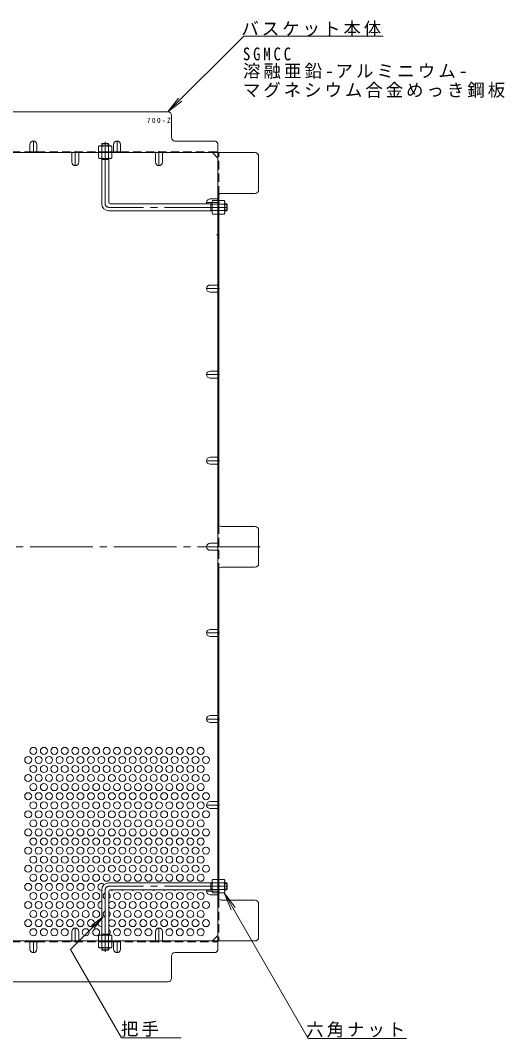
# Model space of a CAD drawing. Units: millimetres at full size, sheet at 1:6; details may follow other scales. Extents: x -1077 to 1135, y -797 to 726.
# Drawn here: x -260 to 157, y -149 to 726 of the extents above; entities that cross this region are included whole.
import ezdxf

# ---------------------------------------------------------------- set-up
doc = ezdxf.new("R2010")
doc.units = ezdxf.units.MM
doc.header["$LTSCALE"] = 6
for name, pattern in [('CHAIN1', [8, 5, -1, 1, -1]), ('CHAIN2', [12, 9, -1, 1, -1]), ('DASHED1', [1.8, 1.2, -0.6])]:
    doc.linetypes.add(name, pattern=pattern)
for name, color, linetype, lineweight in [('0-1_躯体', 3, 'Continuous', 9), ('0-5_寸法', 7, 'Continuous', 9), ('0-6_ハッチ', 2, 'Continuous', 9), ('0-7', 2, 'Continuous', 9), ('0-8', 2, 'Continuous', 9), ('0-B', 2, 'Continuous', 9)]:
    doc.layers.add(name, color=color, linetype=linetype, lineweight=lineweight)
doc.styles.add('ＭＳ ゴシック', font='')
doc.styles.get('ＭＳ ゴシック').set_extended_font_data('MS Gothic')

msp = doc.modelspace()

# ---------------------------------------------------------------- linework, layer by layer
at = {"layer": '0-1_躯体', "linetype": 'CHAIN2'}
for p, q in [((-186.532, 568.334), (-186.532, 621.567)), ((-81.532, 565.334), (-183.532, 565.334)), ((-186.532, -21.273), (-186.532, -74.505)), ((-81.532, -18.273), (-183.532, -18.273))]:
    msp.add_line(p, q, dxfattribs=at)
at = {"layer": '0-1_躯体', "linetype": 'DASHED1'}
for p, q in [((-189.532, 619.834), (-189.032, 620.334)), ((-189.532, 619.834), (-183.532, 619.834)), ((-189.532, 619.834), (-189.532, 618.134)), ((-189.032, 620.334), (-184.032, 620.334)), ((-189.032, 618.134), (-189.032, 620.334)), ((-183.532, 619.834), (-184.032, 620.334)), ((-184.032, 618.134), (-184.032, 620.334)), ((-183.532, 619.834), (-183.532, 618.134)), ((-189.532, -72.773), (-189.532, -71.073)), ((-189.532, -72.773), (-183.532, -72.773)), ((-189.532, -72.773), (-189.032, -73.273)), ((-189.032, -71.073), (-189.032, -73.273)), ((-189.032, -73.273), (-184.032, -73.273)), ((-184.032, -71.073), (-184.032, -73.273)), ((-183.532, -72.773), (-184.032, -73.273)), ((-183.532, -72.773), (-183.532, -71.073))]:
    msp.add_line(p, q, dxfattribs=at)
at = {"layer": '0-1_躯体'}
for p, q in [((-189.532, 568.334), (-189.532, 607.334)), ((-189.532, 606.334), (-183.532, 606.334)), ((-189.032, 606.334), (-189.032, 607.334)), ((-184.032, 606.334), (-184.032, 607.334)), ((-183.532, 569.834), (-183.532, 607.334)), ((-94.532, 562.334), (-183.532, 562.334)), ((-94.532, 568.334), (-182.032, 568.334)), ((-95.532, 568.334), (-95.532, 562.334)), ((-95.532, 567.834), (-94.532, 567.834)), ((-95.532, 562.834), (-94.532, 562.834)), ((-82.032, 568.334), (-83.732, 568.334)), ((-83.732, 567.834), (-81.532, 567.834)), ((-83.732, 562.834), (-81.532, 562.834)), ((-82.032, 562.334), (-83.732, 562.334)), ((-82.032, 568.334), (-82.032, 562.334)), ((-82.032, 568.334), (-81.532, 567.834)), ((-82.032, 562.334), (-81.532, 562.834)), ((-81.532, 567.834), (-81.532, 562.834)), ((-94.532, -15.273), (-183.532, -15.273)), ((-95.532, -21.273), (-95.532, -15.273)), ((-95.532, -15.773), (-94.532, -15.773)), ((-82.032, -15.273), (-83.732, -15.273)), ((-83.732, -15.773), (-81.532, -15.773)), ((-82.032, -21.273), (-82.032, -15.273)), ((-82.032, -15.273), (-81.532, -15.773)), ((-81.532, -20.773), (-81.532, -15.773)), ((-189.532, -21.273), (-189.532, -60.273)), ((-183.532, -22.773), (-183.532, -60.273)), ((-94.532, -21.273), (-182.032, -21.273)), ((-95.532, -20.773), (-94.532, -20.773)), ((-83.732, -20.773), (-81.532, -20.773)), ((-82.032, -21.273), (-83.732, -21.273)), ((-82.032, -21.273), (-81.532, -20.773)), ((-189.532, -59.273), (-183.532, -59.273)), ((-189.032, -59.273), (-189.032, -60.273)), ((-184.032, -59.273), (-184.032, -60.273))]:
    msp.add_line(p, q, dxfattribs=at)
for centre, radius, start, end in [((-182.032, 569.834), 1.5, 180, 270), ((-183.532, 568.334), 6, 180, 270), ((-183.532, -21.273), 6, 90, 180), ((-182.032, -22.773), 1.5, 90, 180)]:
    msp.add_arc(centre, radius, start, end, dxfattribs=at)
at = {"layer": '0-1_躯体', "linetype": 'CHAIN2'}
for centre, start, end in [((-183.532, 568.334), 180, 270), ((-183.532, -21.273), 90, 180)]:
    msp.add_arc(centre, 3, start, end, dxfattribs=at)
at = {"layer": '0-5_寸法'}
for p, q in [((52.636, 712.503), (-67.364, 712.503)), ((-132.533, 647.334), (-123.401, 659.235)), ((-84.165, -24.023), (-11.893, -149.202)), ((-84.165, -24.023), (-78.186, -38.459)), ((-84.165, -24.023), (-74.653, -36.419)), ((-188.33, -44.427), (-195.939, -54.344)), ((-121.214, -148.6), (-172.464, -148.6)), ((72.837, -149.202), (-11.893, -149.202))]:
    msp.add_line(p, q, dxfattribs=at)
for points in [[(-67.364, 712.503), (-132.533, 647.334), (-120.632, 656.466)], [(-172.464, -148.6), (-216.401, -72.498), (-188.33, -44.427), (-198.247, -52.036)]]:
    msp.add_lwpolyline(points, dxfattribs=at)
at = {"layer": '0-6_ハッチ'}
for centre in [(-248.332, 98.161), (-239.332, 98.161), (-230.332, 98.161), (-221.332, 98.161), (-212.332, 98.161), (-203.332, 98.161), (-194.332, 98.161), (-185.332, 98.161), (-176.332, 98.161), (-167.332, 98.161), (-158.332, 98.161), (-149.332, 98.161), (-140.332, 98.161), (-131.332, 98.161), (-122.332, 98.161), (-113.332, 98.161), (-104.332, 98.161), (-252.832, 90.366), (-243.832, 90.366), (-234.832, 90.366), (-225.832, 90.366), (-216.832, 90.366), (-207.832, 90.366), (-198.832, 90.366), (-189.832, 90.366), (-180.832, 90.366), (-171.832, 90.366), (-162.832, 90.366), (-153.832, 90.366), (-144.832, 90.366), (-135.832, 90.366), (-126.832, 90.366), (-117.832, 90.366), (-108.832, 90.366), (-99.832, 90.366), (-248.332, 82.572), (-239.332, 82.572), (-230.332, 82.572), (-221.332, 82.572), (-212.332, 82.572), (-203.332, 82.572), (-194.332, 82.572), (-185.332, 82.572), (-176.332, 82.572), (-167.332, 82.572), (-158.332, 82.572), (-149.332, 82.572), (-140.332, 82.572), (-131.332, 82.572), (-122.332, 82.572), (-113.332, 82.572), (-104.332, 82.572), (-252.832, 74.778), (-243.832, 74.778), (-234.832, 74.778), (-225.832, 74.778), (-216.832, 74.778), (-207.832, 74.778), (-198.832, 74.778), (-189.832, 74.778), (-180.832, 74.778), (-171.832, 74.778), (-162.832, 74.778), (-153.832, 74.778), (-144.832, 74.778), (-135.832, 74.778), (-126.832, 74.778), (-117.832, 74.778), (-108.832, 74.778), (-99.832, 74.778), (-252.832, 59.19), (-248.332, 66.984), (-243.832, 59.19), (-239.332, 66.984), (-234.832, 59.19), (-230.332, 66.984), (-225.832, 59.19), (-221.332, 66.984), (-216.832, 59.19), (-212.332, 66.984), (-207.832, 59.19), (-203.332, 66.984), (-198.832, 59.19), (-194.332, 66.984), (-189.832, 59.19), (-185.332, 66.984), (-180.832, 59.19), (-176.332, 66.984), (-171.832, 59.19), (-167.332, 66.984), (-162.832, 59.19), (-158.332, 66.984), (-153.832, 59.19), (-149.332, 66.984), (-144.832, 59.19), (-140.332, 66.984), (-135.832, 59.19), (-131.332, 66.984), (-126.832, 59.19), (-122.332, 66.984), (-117.832, 59.19), (-113.332, 66.984), (-108.832, 59.19), (-104.332, 66.984), (-99.832, 59.19), (-248.332, 51.395), (-239.332, 51.395), (-230.332, 51.395), (-221.332, 51.395), (-212.332, 51.395), (-203.332, 51.395), (-194.332, 51.395), (-185.332, 51.395), (-176.332, 51.395), (-167.332, 51.395), (-158.332, 51.395), (-149.332, 51.395), (-140.332, 51.395), (-131.332, 51.395), (-122.332, 51.395), (-113.332, 51.395), (-104.332, 51.395), (-252.832, 43.601), (-243.832, 43.601), (-234.832, 43.601), (-225.832, 43.601), (-216.832, 43.601), (-207.832, 43.601), (-198.832, 43.601), (-189.832, 43.601), (-180.832, 43.601), (-171.832, 43.601), (-162.832, 43.601), (-153.832, 43.601), (-144.832, 43.601), (-135.832, 43.601), (-126.832, 43.601), (-117.832, 43.601), (-108.832, 43.601), (-99.832, 43.601), (-248.332, 35.807), (-239.332, 35.807), (-230.332, 35.807), (-221.332, 35.807), (-212.332, 35.807), (-203.332, 35.807), (-194.332, 35.807), (-185.332, 35.807), (-176.332, 35.807), (-167.332, 35.807), (-158.332, 35.807), (-149.332, 35.807), (-140.332, 35.807), (-131.332, 35.807), (-122.332, 35.807), (-113.332, 35.807), (-104.332, 35.807), (-252.832, 28.013), (-243.832, 28.013), (-234.832, 28.013), (-225.832, 28.013), (-216.832, 28.013), (-207.832, 28.013), (-198.832, 28.013), (-189.832, 28.013), (-180.832, 28.013), (-171.832, 28.013), (-162.832, 28.013), (-153.832, 28.013), (-144.832, 28.013), (-135.832, 28.013), (-126.832, 28.013), (-117.832, 28.013), (-108.832, 28.013), (-99.832, 28.013), (-248.332, 20.218), (-239.332, 20.218), (-230.332, 20.218), (-221.332, 20.218), (-212.332, 20.218), (-203.332, 20.218), (-194.332, 20.218), (-185.332, 20.218), (-176.332, 20.218), (-167.332, 20.218), (-158.332, 20.218), (-149.332, 20.218), (-140.332, 20.218), (-131.332, 20.218), (-122.332, 20.218), (-113.332, 20.218), (-104.332, 20.218), (-252.832, 12.424), (-243.832, 12.424), (-234.832, 12.424), (-225.832, 12.424), (-216.832, 12.424), (-207.832, 12.424), (-198.832, 12.424), (-189.832, 12.424), (-180.832, 12.424), (-171.832, 12.424), (-162.832, 12.424), (-153.832, 12.424), (-144.832, 12.424), (-135.832, 12.424), (-126.832, 12.424), (-117.832, 12.424), (-108.832, 12.424), (-99.832, 12.424), (-248.332, 4.63), (-239.332, 4.63), (-230.332, 4.63), (-221.332, 4.63), (-212.332, 4.63), (-203.332, 4.63), (-194.332, 4.63), (-185.332, 4.63), (-176.332, 4.63), (-167.332, 4.63), (-158.332, 4.63), (-149.332, 4.63), (-140.332, 4.63), (-131.332, 4.63), (-122.332, 4.63), (-113.332, 4.63), (-104.332, 4.63), (-252.832, -3.164), (-248.332, -10.959), (-243.832, -3.164), (-239.332, -10.959), (-234.832, -3.164), (-230.332, -10.959), (-225.832, -3.164), (-221.332, -10.959), (-216.832, -3.164), (-212.332, -10.959), (-207.832, -3.164), (-203.332, -10.959), (-198.832, -3.164), (-194.332, -10.959), (-189.832, -3.164), (-185.332, -10.959), (-180.832, -3.164), (-176.332, -10.959), (-171.832, -3.164), (-167.332, -10.959), (-162.832, -3.164), (-158.332, -10.959), (-153.832, -3.164), (-149.332, -10.959), (-144.832, -3.164), (-140.332, -10.959), (-135.832, -3.164), (-131.332, -10.959), (-126.832, -3.164), (-122.332, -10.959), (-117.832, -3.164), (-113.332, -10.959), (-108.832, -3.164), (-104.332, -10.959), (-99.832, -3.164), (-252.832, -18.753), (-243.832, -18.753), (-234.832, -18.753), (-225.832, -18.753), (-216.832, -18.753), (-207.832, -18.753), (-198.832, -18.753), (-248.332, -26.547), (-239.332, -26.547), (-230.332, -26.547), (-221.332, -26.547), (-212.332, -26.547), (-203.332, -26.547), (-194.332, -26.547), (-176.332, -26.547), (-167.332, -26.547), (-158.332, -26.547), (-149.332, -26.547), (-140.332, -26.547), (-131.332, -26.547), (-122.332, -26.547), (-113.332, -26.547), (-104.332, -26.547), (-252.832, -34.341), (-243.832, -34.341), (-234.832, -34.341), (-225.832, -34.341), (-216.832, -34.341), (-207.832, -34.341), (-198.832, -34.341), (-171.832, -34.341), (-162.832, -34.341), (-153.832, -34.341), (-144.832, -34.341), (-135.832, -34.341), (-126.832, -34.341), (-117.832, -34.341), (-108.832, -34.341), (-99.832, -34.341), (-248.332, -42.135), (-239.332, -42.135), (-230.332, -42.135), (-221.332, -42.135), (-212.332, -42.135), (-203.332, -42.135), (-194.332, -42.135), (-176.332, -42.135), (-167.332, -42.135), (-158.332, -42.135), (-149.332, -42.135), (-140.332, -42.135), (-131.332, -42.135), (-122.332, -42.135), (-113.332, -42.135), (-104.332, -42.135), (-252.832, -49.93), (-243.832, -49.93), (-234.832, -49.93), (-225.832, -49.93), (-216.832, -49.93), (-207.832, -49.93), (-198.832, -49.93), (-171.832, -49.93), (-162.832, -49.93), (-153.832, -49.93), (-144.832, -49.93), (-135.832, -49.93), (-126.832, -49.93), (-117.832, -49.93), (-108.832, -49.93), (-99.832, -49.93), (-248.332, -57.724), (-239.332, -57.724), (-230.332, -57.724), (-221.332, -57.724), (-203.332, -57.724), (-194.332, -57.724), (-176.332, -57.724), (-167.332, -57.724), (-158.332, -57.724), (-149.332, -57.724), (-131.332, -57.724), (-122.332, -57.724), (-113.332, -57.724), (-104.332, -57.724)]:
    msp.add_circle(centre, 3, dxfattribs=at)
for centre, start, end in [((-189.832, -18.753), 40.31546, 275.73917), ((-185.332, -26.547), 113.57818, 246.42182), ((-185.332, -26.547), 306.8699, 53.1301), ((-180.832, -18.753), 238.70075, 302.86268), ((-171.832, -18.753), 237.13732, 302.86268), ((-162.832, -18.753), 237.13732, 302.86268), ((-153.832, -18.753), 237.13732, 302.86268), ((-144.832, -18.753), 237.13732, 302.86268), ((-135.832, -18.753), 237.13732, 302.86268), ((-126.832, -18.753), 237.13732, 302.86268), ((-117.832, -18.753), 237.13732, 302.86268), ((-108.832, -18.753), 237.13732, 302.86268), ((-189.832, -34.341), 84.26083, 275.73917), ((-180.832, -34.341), 205.84193, 154.15807), ((-185.332, -42.135), 113.57818, 246.42182), ((-185.332, -42.135), 306.8699, 53.1301), ((-189.832, -49.93), 84.26083, 275.73917), ((-180.832, -49.93), 205.84193, 154.15807), ((-185.332, -57.724), 306.8699, 53.1301)]:
    msp.add_arc(centre, 3, start, end, dxfattribs=at)
at = {"layer": '0-7'}
for p, q in [((-132.533, 647.334), (-327.832, 647.334)), ((-129.533, 625.334), (-129.533, 644.334)), ((-92.532, 622.334), (-126.533, 622.334)), ((-251.332, 613.134), (-245.332, 613.134)), ((-179.332, 613.134), (-173.332, 613.134)), ((-89.532, -72.273), (-89.532, 619.334)), ((-799.135, 612.334), (-57.528, 612.334)), ((-89.532, 607.722), (-94.144, 612.334)), ((-54.528, 580.333), (-54.528, 609.334)), ((-88.732, 576.378), (-88.732, 291.992)), ((-86.532, 577.333), (-57.528, 577.333)), ((-57.528, 291.031), (-86.532, 291.031)), ((-54.528, 259.03), (-54.528, 288.031)), ((-88.732, -29.311), (-88.732, 255.07)), ((-86.532, 256.03), (-57.528, 256.03)), ((-57.528, -30.272), (-86.532, -30.272)), ((-54.528, -62.273), (-54.528, -33.272)), ((-94.144, -65.273), (-89.532, -60.661)), ((-799.135, -65.273), (-57.528, -65.273)), ((-251.332, -66.073), (-245.332, -66.073)), ((-179.332, -66.073), (-173.332, -66.073)), ((-129.533, -97.273), (-129.533, -78.273)), ((-126.533, -75.273), (-92.532, -75.273)), ((-327.832, -100.273), (-132.533, -100.273))]:
    msp.add_line(p, q, dxfattribs=at)
at = {"layer": '0-7', "linetype": 'DASHED1'}
for p, q in [((-677.332, 613.134), (-179.332, 613.134)), ((-215.332, 612.334), (-215.332, 613.134)), ((-209.332, 612.334), (-209.332, 613.134)), ((-183.532, 612.334), (-183.532, 613.134)), ((-173.332, 613.134), (-89.532, 613.134)), ((-143.332, 612.334), (-143.332, 613.134)), ((-137.332, 612.334), (-137.332, 613.134)), ((-88.732, 576.378), (-88.732, 612.334)), ((-89.532, 572.532), (-88.732, 572.532)), ((-88.732, 568.534), (-89.532, 568.534)), ((-89.532, 566.532), (-88.732, 566.532)), ((-88.732, 562.334), (-89.532, 562.334)), ((-89.532, 498.532), (-88.732, 498.532)), ((-89.532, 492.532), (-88.732, 492.532)), ((-89.532, 424.532), (-88.732, 424.532)), ((-89.532, 418.532), (-88.732, 418.532)), ((-89.532, 350.532), (-88.732, 350.532)), ((-89.532, 344.532), (-88.732, 344.532)), ((-88.732, 291.992), (-88.732, 255.07)), ((-89.532, 276.532), (-88.732, 276.532)), ((-89.532, 270.532), (-88.732, 270.532)), ((-89.532, 202.532), (-88.732, 202.532)), ((-89.532, 196.532), (-88.732, 196.532)), ((-89.532, 128.532), (-88.732, 128.532)), ((-89.532, 122.532), (-88.732, 122.532)), ((-89.532, 54.532), (-88.732, 54.532)), ((-89.532, 48.532), (-88.732, 48.532)), ((-88.732, -15.273), (-89.532, -15.273)), ((-89.532, -19.468), (-88.732, -19.468)), ((-88.732, -21.473), (-89.532, -21.473)), ((-89.532, -25.468), (-88.732, -25.468)), ((-88.732, -29.311), (-88.732, -65.277)), ((-677.332, -66.073), (-89.532, -66.073)), ((-215.332, -65.273), (-215.332, -66.073)), ((-209.332, -65.273), (-209.332, -66.073)), ((-143.332, -65.273), (-143.332, -66.073)), ((-137.332, -65.273), (-137.332, -66.073))]:
    msp.add_line(p, q, dxfattribs=at)
at = {"layer": '0-7', "linetype": 'CHAIN2'}
msp.add_line((-53.175, 273.531), (-803.057, 273.531), dxfattribs=at)
at = {"layer": '0-7'}
for centre, start, end in [((-132.533, 644.334), 0, 90), ((-126.533, 625.334), 180, 270), ((-92.532, 619.334), 0, 90), ((-57.528, 609.334), 0, 90), ((-57.528, 580.333), 270, 0), ((-86.532, 574.333), 90, 180), ((-86.532, 294.031), 180, 270), ((-57.528, 288.031), 0, 90), ((-86.532, 253.03), 90, 180), ((-57.528, 259.03), 270, 0), ((-86.532, -27.272), 180, 270), ((-57.528, -33.272), 0, 90), ((-57.528, -62.273), 270, 0), ((-126.533, -78.273), 90, 180), ((-92.532, -72.273), 270, 0), ((-132.533, -97.273), 270, 0)]:
    msp.add_arc(centre, 3, start, end, dxfattribs=at)
at = {"layer": '0-8', "linetype": 'CHAIN1'}
for p, q in [((-248.332, 612.334), (-248.332, 622.334)), ((-176.332, 612.334), (-176.332, 622.334)), ((-212.332, 613.534), (-212.332, 601.184)), ((-140.332, 613.534), (-140.332, 601.184)), ((-88.332, 569.532), (-99.332, 569.532)), ((-90.878, 541.77), (-88.332, 541.77)), ((-88.332, 495.532), (-99.332, 495.532)), ((-88.332, 421.532), (-99.332, 421.532)), ((-88.332, 347.532), (-99.332, 347.532)), ((-88.332, 273.532), (-99.332, 273.532)), ((-88.332, 199.532), (-99.332, 199.532)), ((-88.332, 125.532), (-99.332, 125.532)), ((-88.332, 51.532), (-99.332, 51.532)), ((-88.332, -22.468), (-99.332, -22.468)), ((-212.332, -66.473), (-212.332, -54.123)), ((-140.332, -66.473), (-140.332, -54.123)), ((-248.332, -65.273), (-248.332, -75.273)), ((-176.332, -65.273), (-176.332, -75.273))]:
    msp.add_line(p, q, dxfattribs=at)
at = {"layer": '0-8'}
for p, q in [((-251.332, 619.334), (-251.332, 612.334)), ((-245.332, 619.334), (-245.332, 612.334)), ((-179.332, 619.334), (-179.332, 612.334)), ((-173.332, 619.334), (-173.332, 612.334)), ((-215.332, 604.184), (-215.332, 612.334)), ((-209.332, 604.184), (-209.332, 612.334)), ((-143.332, 604.184), (-143.332, 612.334)), ((-137.332, 604.184), (-137.332, 612.334)), ((-96.332, 572.532), (-89.532, 572.532)), ((-88.732, 551.77), (-89.532, 551.77)), ((-88.732, 531.77), (-89.532, 531.77)), ((-96.332, 498.532), (-89.532, 498.532)), ((-96.332, 492.532), (-89.532, 492.532)), ((-96.332, 424.532), (-89.532, 424.532)), ((-96.332, 418.532), (-89.532, 418.532)), ((-96.332, 350.532), (-89.532, 350.532)), ((-96.332, 344.532), (-89.532, 344.532)), ((-96.332, 276.532), (-89.532, 276.532)), ((-96.332, 270.532), (-89.532, 270.532)), ((-96.332, 202.532), (-89.532, 202.532)), ((-96.332, 196.532), (-89.532, 196.532)), ((-96.332, 128.532), (-89.532, 128.532)), ((-96.332, 122.532), (-89.532, 122.532)), ((-96.332, 54.532), (-89.532, 54.532)), ((-96.332, 48.532), (-89.532, 48.532)), ((-96.332, -25.468), (-89.532, -25.468)), ((-215.332, -57.123), (-215.332, -65.273)), ((-209.332, -57.123), (-209.332, -65.273)), ((-143.332, -57.123), (-143.332, -65.273)), ((-137.332, -57.123), (-137.332, -65.273)), ((-251.332, -72.273), (-251.332, -65.273)), ((-245.332, -72.273), (-245.332, -65.273)), ((-179.332, -72.273), (-179.332, -65.273)), ((-173.332, -72.273), (-173.332, -65.273))]:
    msp.add_line(p, q, dxfattribs=at)
for centre, start, end in [((-248.332, 619.334), 0, 180), ((-176.332, 619.334), 0, 180), ((-212.332, 604.184), 180, 0), ((-140.332, 604.184), 180, 0), ((-96.332, 569.532), 90, 203.52965), ((-96.332, 495.532), 90, 270), ((-96.332, 421.532), 90, 270), ((-96.332, 347.532), 90, 270), ((-96.332, 273.532), 90, 270), ((-96.332, 199.532), 90, 270), ((-96.332, 125.532), 90, 270), ((-96.332, 51.532), 90, 270), ((-96.332, -22.468), 156.51887, 270), ((-212.332, -57.123), 0, 180), ((-140.332, -57.123), 0, 180), ((-248.332, -72.273), 180, 0), ((-176.332, -72.273), 180, 0)]:
    msp.add_arc(centre, 3, start, end, dxfattribs=at)
at = {"layer": '0-B', "linetype": 'DASHED1'}
for p, q in [((-191.532, 618.134), (-192.282, 617.701)), ((-192.282, 613.134), (-192.282, 617.701)), ((-180.782, 613.134), (-192.282, 613.134)), ((-181.532, 618.134), (-191.532, 618.134)), ((-189.395, 617.701), (-189.395, 613.134)), ((-183.668, 617.701), (-183.668, 613.134)), ((-181.532, 618.134), (-180.782, 617.701)), ((-180.782, 613.134), (-180.782, 617.701)), ((-180.782, -66.073), (-192.282, -66.073)), ((-192.282, -66.073), (-192.282, -70.64)), ((-189.395, -70.64), (-189.395, -66.073)), ((-183.668, -70.64), (-183.668, -66.073)), ((-180.782, -66.073), (-180.782, -70.64)), ((-191.532, -71.073), (-192.282, -70.64)), ((-181.532, -71.073), (-191.532, -71.073)), ((-181.532, -71.073), (-180.782, -70.64))]:
    msp.add_line(p, q, dxfattribs=at)
at = {"layer": '0-B'}
for p, q in [((-192.282, 612.334), (-180.782, 612.334)), ((-192.282, 612.334), (-192.282, 607.767)), ((-191.532, 607.334), (-192.282, 607.767)), ((-191.532, 607.334), (-181.532, 607.334)), ((-189.395, 607.767), (-189.395, 612.334)), ((-183.668, 607.767), (-183.668, 612.334)), ((-181.532, 607.334), (-180.782, 607.767)), ((-180.782, 612.334), (-180.782, 607.767)), ((-94.532, 570.334), (-94.099, 571.084)), ((-94.532, 570.334), (-94.532, 560.334)), ((-89.532, 571.084), (-94.099, 571.084)), ((-89.532, 571.084), (-89.532, 559.584)), ((-88.732, 571.084), (-88.732, 559.584)), ((-88.732, 571.084), (-84.165, 571.084)), ((-83.732, 570.334), (-84.165, 571.084)), ((-83.732, 570.334), (-83.732, 560.334)), ((-94.532, 560.334), (-94.099, 559.584)), ((-94.099, 568.198), (-89.532, 568.198)), ((-94.099, 562.471), (-89.532, 562.471)), ((-84.165, 568.198), (-88.732, 568.198)), ((-84.165, 562.471), (-88.732, 562.471)), ((-83.732, 560.334), (-84.165, 559.584)), ((-89.532, 559.584), (-94.099, 559.584)), ((-88.732, 559.584), (-84.165, 559.584)), ((-94.532, -13.273), (-94.099, -12.523)), ((-94.532, -23.273), (-94.532, -13.273)), ((-89.532, -12.523), (-94.099, -12.523)), ((-94.099, -15.409), (-89.532, -15.409)), ((-89.532, -24.023), (-89.532, -12.523)), ((-88.732, -24.023), (-88.732, -12.523)), ((-88.732, -12.523), (-84.165, -12.523)), ((-84.165, -15.409), (-88.732, -15.409)), ((-83.732, -13.273), (-84.165, -12.523)), ((-83.732, -23.273), (-83.732, -13.273)), ((-94.532, -23.273), (-94.099, -24.023)), ((-94.099, -21.136), (-89.532, -21.136)), ((-89.532, -24.023), (-94.099, -24.023)), ((-84.165, -21.136), (-88.732, -21.136)), ((-88.732, -24.023), (-84.165, -24.023)), ((-83.732, -23.273), (-84.165, -24.023)), ((-191.532, -60.273), (-192.282, -60.706)), ((-192.282, -65.273), (-192.282, -60.706)), ((-191.532, -60.273), (-181.532, -60.273)), ((-189.395, -60.706), (-189.395, -65.273)), ((-183.668, -60.706), (-183.668, -65.273)), ((-181.532, -60.273), (-180.782, -60.706)), ((-180.782, -65.273), (-180.782, -60.706)), ((-192.282, -65.273), (-180.782, -65.273))]:
    msp.add_line(p, q, dxfattribs=at)
at = {"layer": '0-B', "linetype": 'DASHED1'}
for centre, radius, start, end in [((-190.637, 614.852), 3.29, 93.92076, 120.00002), ((-190.872, 615.399), 2.735, 57.31493, 89.7897), ((-186.532, 608.452), 9.683, 72.79974, 107.20027), ((-182.191, 615.399), 2.735, 90.21031, 122.68509), ((-182.426, 614.852), 3.29, 60, 86.07925), ((-190.637, -67.791), 3.29, 239.99998, 266.07924), ((-190.872, -68.338), 2.735, 270.2103, 302.68507), ((-186.532, -61.39), 9.683, 252.79973, 287.20026), ((-182.191, -68.338), 2.735, 237.31491, 269.78969), ((-182.426, -67.791), 3.29, 273.92075, 300)]:
    msp.add_arc(centre, radius, start, end, dxfattribs=at)
at = {"layer": '0-B'}
for centre, radius, start, end in [((-190.637, 610.616), 3.29, 240, 266.07925), ((-190.872, 610.069), 2.735, 270.21031, 302.68509), ((-186.532, 617.017), 9.683, 252.79974, 287.20027), ((-182.191, 610.069), 2.735, 237.31493, 269.7897), ((-182.426, 610.616), 3.29, 273.92076, 300.00002), ((-91.25, 569.439), 3.29, 150, 176.07925), ((-91.797, 569.674), 2.735, 180.21031, 212.68509), ((-87.014, 569.439), 3.29, 3.92075, 30), ((-86.466, 569.674), 2.735, 327.31491, 359.78969), ((-84.849, 565.334), 9.683, 162.79974, 197.20027), ((-91.797, 560.994), 2.735, 147.31493, 179.7897), ((-91.25, 561.229), 3.29, 183.92076, 210.00002), ((-87.014, 561.229), 3.29, 329.99998, 356.07924), ((-93.414, 565.334), 9.683, 342.79973, 17.20026), ((-86.466, 560.994), 2.735, 0.2103, 32.68507), ((-91.25, -14.168), 3.29, 149.99998, 176.07924), ((-91.797, -13.933), 2.735, 180.2103, 212.68507), ((-84.849, -18.273), 9.683, 162.79973, 197.20026), ((-87.014, -14.168), 3.29, 3.92076, 30.00002), ((-86.466, -13.933), 2.735, 327.31493, 359.7897), ((-93.414, -18.273), 9.683, 342.79974, 17.20027), ((-91.797, -22.613), 2.735, 147.31491, 179.78969), ((-91.25, -22.378), 3.29, 183.92075, 210), ((-87.014, -22.378), 3.29, 330, 356.07925), ((-86.466, -22.613), 2.735, 0.21031, 32.68509), ((-190.637, -63.555), 3.29, 93.92075, 120), ((-190.872, -63.007), 2.735, 57.31491, 89.78969), ((-186.532, -69.955), 9.683, 72.79973, 107.20026), ((-182.191, -63.007), 2.735, 90.2103, 122.68507), ((-182.426, -63.555), 3.29, 59.99998, 86.07924)]:
    msp.add_arc(centre, radius, start, end, dxfattribs=at)

# ---------------------------------------------------------------- texts
at = {"layer": '0-5_寸法', "char_height": 11, "attachment_point": 7, "style": 'ＭＳ ゴシック'}
for s, insert in [('\\T1.17;バスケット本体', (-69.364, 712.253)), ('\\T1.38;\\W0.85;SGMCC', (-68.072, 691.513)), ('\\T1.18;溶融亜鉛-アルミニウム-', (-68.072, 675.825)), ('\\T1.17;マグネシウム合金めっき鋼板', (-68.072, 659.447)), ('\\T1.17;把手', (-173.006, -147.616)), ('\\T1.17;六角ナット', (-13.58, -148.218))]:
    msp.add_mtext(s, dxfattribs=dict(at, insert=insert))
at = {"layer": '0-5_寸法', "color": 6, "insert": (-150.733, 637.834), "char_height": 4.399, "attachment_point": 7, "style": 'ＭＳ ゴシック'}
msp.add_mtext('\\T1.34;\\W0.9;700-Z', dxfattribs=at)

doc.saveas('drawing.dxf')
